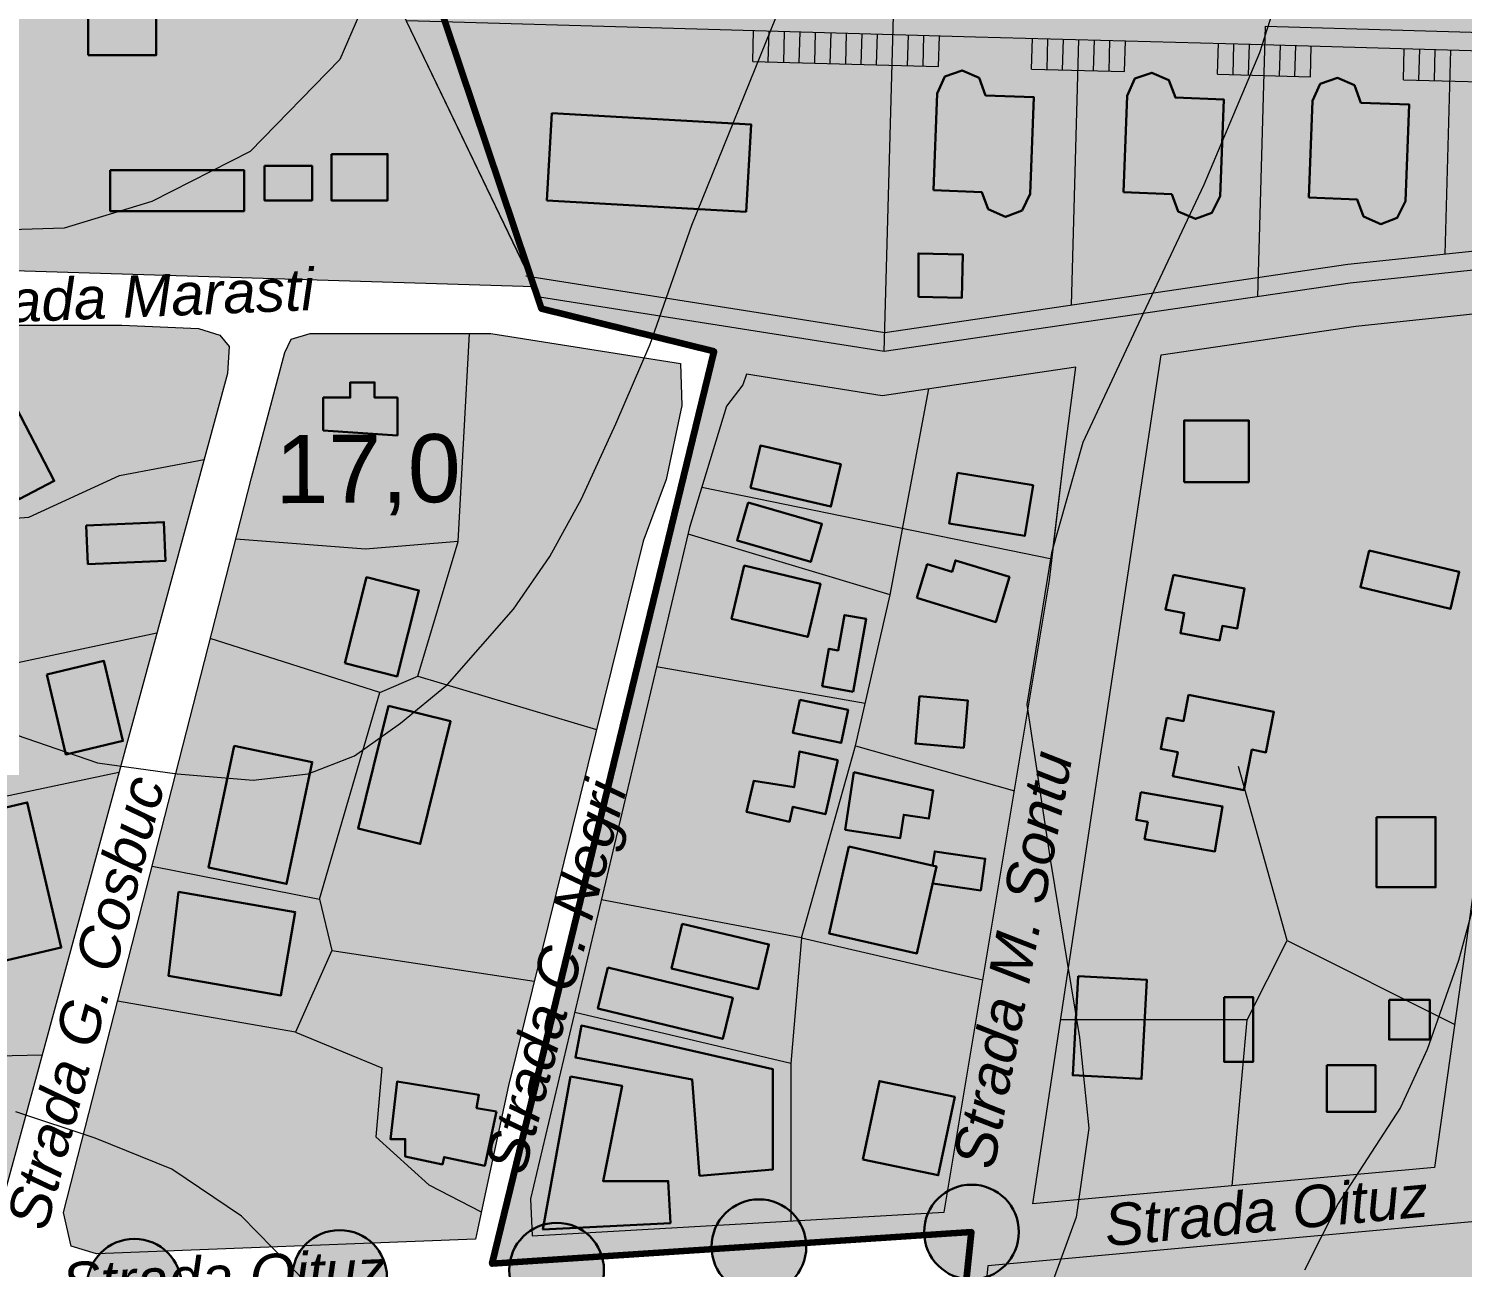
# Model space of a CAD drawing. Header units: metres. Extents: x 783184 to 1587399, y 282652 to 580595.
# Drawn here: x 788822.1 to 789053.3, y 290497.3 to 290697.1 of the extents above; entities that cross this region are included whole.
import ezdxf

# ---------------------------------------------------------------- set-up
doc = ezdxf.new("R2010")
doc.units = ezdxf.units.M
doc.header["$LTSCALE"] = 0.5
doc.layers.get('0').update_dxf_attribs({"linetype": 'CONTINUOUS'})
for name, color, linetype in [('cladiri', 18, 'CONTINUOUS'), ('curbe  de nivelI', 7, 'CONTINUOUS'), ('denumire strazi', 3, 'CONTINUOUS'), ('institutii publice servicii', 20, 'CONTINUOUS'), ('locuinte si functiuni complementare', 51, 'CONTINUOUS'), ('neproductiv - plaja', 7, 'CONTINUOUS'), ('strazi', 7, 'CONTINUOUS'), ('zona activitati de turism si ageremnt', 7, 'CONTINUOUS'), ('zone verzi', 70, 'CONTINUOUS')]:
    doc.layers.add(name, color=color, linetype=linetype)
doc.layers.add('cote de nivel', color=1, linetype='CONTINUOUS', lineweight=211)
doc.layers.add('Limite proprietati', color=7, linetype='CONTINUOUS', lineweight=5)
doc.styles.add('arial', font='arial.ttf')
doc.styles.add('ARIAL_ITALIC', font='ariali.ttf')
doc.linetypes.add('FENCELINE1', pattern='A,0.25,-0.1,[133,ltypeshp.shx,S=0.1,R=0,X=-0.1,Y=0],-0.1,1', length=1.45)

msp = doc.modelspace()

# ---------------------------------------------------------------- hatches: boundary and pattern name
at = {"lineweight": 80}
for points in [[(788981.78087, 290502.97163, 1), (788966.50141, 290502.97163, 1)], [(788947.48674, 290500.60816, 1), (788932.20728, 290500.60816, 1)], [(788879.84613, 290495.64537, 1), (788864.56667, 290495.64537, 1)], [(788914.85003, 290496.8271, 1), (788899.57057, 290496.8271, 1)], [(788846.7356, 290494.22778, 1), (788831.45614, 290494.22778, 1)]]:
    msp.add_hatch(color=1, dxfattribs=at).paths.add_polyline_path(points)
at = {"layer": 'cladiri', "linetype": 'ByBlock', "lineweight": 30}
for points in [[(788853.28079, 290708.81362), (788831.67081, 290708.81362), (788831.67081, 290692.8647), (788842.64546, 290692.8647), (788842.64546, 290702.94181), (788853.28079, 290702.94181)], [(788984.07784, 290623.47102), (788971.89806, 290625.48142), (788970.54678, 290617.29484), (788982.72656, 290615.28445)], [(789052.81154, 290609.47524), (789038.28929, 290612.93623), (789036.87698, 290607.01019), (789051.39922, 290603.5492)], [(789018.1903, 290606.81046), (789006.69305, 290608.9889), (789005.42561, 290603.42785), (789008.44638, 290602.85549), (789007.83496, 290599.62857), (789014.16003, 290598.43013), (789014.6047, 290600.77698), (789016.96246, 290600.33024)], [(788973.53061, 290588.75378), (788965.72718, 290589.41853), (788965.07678, 290581.7837), (788972.88022, 290581.11894)], [(789022.92015, 290586.92693), (789009.13732, 290589.6317), (789008.30802, 290585.40579), (789005.64512, 290585.92836), (789004.66357, 290580.9266), (789007.39589, 290580.39041), (789006.63587, 290576.51754), (789018.07446, 290574.27281), (789019.35886, 290580.8178), (789021.63368, 290580.37138)], [(789014.6476, 290571.64149), (789001.47554, 290573.92537), (789000.70499, 290569.48132), (789002.5515, 290569.16116), (789002.06614, 290566.36193), (789013.39169, 290564.3982)], [(789048.99226, 290569.93243), (789039.48165, 290569.93243), (789039.48165, 290558.61143), (789048.99226, 290558.61143)], [(789002.42814, 290543.64546), (788991.33302, 290544.23845), (788990.47895, 290528.25859), (789001.57407, 290527.66559)], [(789019.58365, 290540.84633), (789014.86506, 290540.84633), (789014.86506, 290530.45608), (789019.58365, 290530.45608)]]:
    msp.add_hatch(color=0, dxfattribs=at).paths.add_polyline_path(points)
at = {"layer": 'cladiri', "lineweight": 30}
for points in [[(788984.19427, 290686.07198), (788976.40007, 290686.37263), (788975.35616, 290689.18872), (788972.60699, 290690.39068), (788969.85777, 290689.42482), (788968.60587, 290686.67327), (788968.00458, 290671.08486), (788975.79878, 290670.78422), (788976.82935, 290668.01053), (788979.64298, 290666.79931), (788982.28342, 290667.79424), (788983.59299, 290670.48358)], [(789014.82757, 290685.72011), (789007.03337, 290686.02076), (789005.98946, 290688.83685), (789003.24029, 290690.03881), (789000.49107, 290689.07295), (788999.23916, 290686.3214), (788998.63788, 290670.73299), (789006.43208, 290670.43235), (789007.46265, 290667.65866), (789010.27627, 290666.44744), (789012.91671, 290667.44237), (789014.22629, 290670.13171)], [(789044.7331, 290684.88555), (789036.93889, 290685.1862), (789035.89498, 290688.00229), (789033.14581, 290689.20425), (789030.39659, 290688.23839), (789029.14469, 290685.48684), (789028.5434, 290669.89843), (789036.33761, 290669.59779), (789037.36817, 290666.8241), (789040.1818, 290665.61288), (789042.82224, 290666.60781), (789044.13181, 290669.29715)], [(788906.42514, 290683.52425), (788905.61317, 290669.41383), (788937.78758, 290667.56237), (788938.59956, 290681.67279)], [(788972.75146, 290660.68956), (788965.56091, 290660.88827), (788965.56091, 290653.89094), (788972.55824, 290653.69757)], [(789018.85736, 290633.92541), (789008.45889, 290633.92541), (789008.45889, 290623.9789), (789018.85736, 290623.9789)]]:
    msp.add_hatch(color=0, dxfattribs=at).paths.add_polyline_path(points)
at = {"layer": 'cladiri', "linetype": 'ByBlock', "lineweight": 30}
h = msp.add_hatch(color=0, dxfattribs=at)
h.paths.add_polyline_path([(788879.94148, 290676.90554), (788870.8942, 290676.90554), (788870.8942, 290669.43126), (788879.94148, 290669.43126)])
h.paths.add_polyline_path([(788867.76244, 290674.99352), (788860.10705, 290674.99352), (788860.10705, 290669.43126), (788867.76244, 290669.43126)])
h.paths.add_polyline_path([(788856.80131, 290674.29823), (788835.22701, 290674.29823), (788835.22701, 290667.69305), (788856.80131, 290667.69305)])
at = {"layer": 'cladiri', "lineweight": 30}
h = msp.add_hatch(color=0, dxfattribs=at)
h.paths.add_polyline_path([(788798.10926, 290645.59507), (788794.37162, 290644.65975), (788796.85896, 290634.72011), (788800.5966, 290635.65543)])
h.paths.add_polyline_path([(788790.81341, 290632.18821), (788784.93768, 290630.81173), (788785.94105, 290626.52869), (788783.49441, 290625.95552), (788785.49341, 290617.42249), (788793.81578, 290619.37214)])
h.paths.add_polyline_path([(788818.40391, 290639.12178), (788812.75432, 290636.1855), (788820.52498, 290621.23427), (788826.17456, 290624.17055)])
h.paths.add_polyline_path([(788843.86564, 290617.51233), (788831.33446, 290616.96801), (788831.60451, 290610.75092), (788844.13569, 290611.29523)])
h.paths.add_polyline_path([(788834.19682, 290595.11803), (788824.97663, 290592.93217), (788828.03497, 290580.03173), (788837.25516, 290582.21758)])
h.paths.add_polyline_path([(788809.23204, 290589.5944), (788795.48895, 290586.3576), (788799.11364, 290570.96758), (788812.85673, 290574.20439)])
h.paths.add_polyline_path([(788821.82677, 290572.28765), (788797.93786, 290566.70204), (788800.55878, 290555.49271), (788803.31639, 290556.13749), (788805.17325, 290548.19595), (788806.17204, 290543.92427), (788827.30333, 290548.86511)])
h.paths.add_polyline_path([(788815.22307, 290526.6668), (788807.34311, 290524.88093), (788811.12226, 290508.20587), (788817.21766, 290509.5873), (788816.66921, 290512.0073), (788818.45377, 290512.41174)])
h = msp.add_hatch(color=0, dxfattribs=at)
h.paths.add_polyline_path([(788869.56949, 290632.32558), (788881.53396, 290631.51061), (788881.53396, 290637.62289), (788877.86303, 290637.62289), (788877.86303, 290640.06779), (788873.92022, 290640.06779), (788873.92022, 290637.62289), (788869.56949, 290637.62289)])
h.paths.add_polyline_path([(788881.48911, 290592.63423), (788884.9971, 290606.50015), (788876.56966, 290608.63223), (788873.06168, 290594.76632)])
h.paths.add_polyline_path([(788875.20194, 290568.05892), (788885.22304, 290565.5898), (788890.10369, 290585.39826), (788880.08259, 290587.86739)])
h.paths.add_polyline_path([(788880.39373, 290517.96846), (788882.79799, 290517.96846), (788882.79799, 290515.18484), (788888.80126, 290513.89058), (788889.05687, 290515.07623), (788895.61252, 290513.66287), (788897.49804, 290522.40859), (788894.31726, 290522.93837), (788894.66976, 290525.09956), (788881.47116, 290527.25236)])
h.paths.add_polyline_path([(788851.08129, 290561.79042), (788863.66691, 290559.15367), (788867.78496, 290578.80975), (788855.19934, 290581.4465)])
h.paths.add_polyline_path([(788844.63609, 290544.2858), (788862.74672, 290541.16062), (788865.065, 290554.59524), (788846.24421, 290557.84296)])
at = {"layer": 'cladiri', "linetype": 'FENCELINE1', "lineweight": 25}
msp.add_hatch(color=0, dxfattribs=at).paths.add_polyline_path([(788951.45584, 290620.02465), (788953.04545, 290626.84377), (788940.10034, 290629.86142), (788938.51072, 290623.0423)])
at = {"layer": 'cladiri', "lineweight": 30}
h = msp.add_hatch(color=0, dxfattribs=at)
h.paths.add_polyline_path([(788949.99514, 290617.24104), (788938.12849, 290620.70318), (788936.33593, 290614.55908), (788948.20258, 290611.09695)])
h.paths.add_polyline_path([(788980.25631, 290608.67376), (788971.55377, 290611.33228), (788970.99705, 290609.50988), (788966.99281, 290610.73313), (788965.32724, 290605.28097), (788978.03401, 290601.3992)])
h.paths.add_polyline_path([(788949.77316, 290607.56258), (788937.48647, 290610.50013), (788935.43969, 290601.93918), (788947.72638, 290599.00163)])
h.paths.add_polyline_path([(788957.12422, 290601.89727), (788953.65699, 290602.51702), (788952.63651, 290596.80786), (788951.13912, 290597.07552), (788950.05931, 290591.03444), (788955.02393, 290590.14704)])
h.paths.add_polyline_path([(788954.22569, 290587.21767), (788946.45052, 290588.86536), (788945.32218, 290583.54088), (788953.09735, 290581.89319)])
h.paths.add_polyline_path([(788952.57643, 290579.09695), (788946.40536, 290580.51601), (788945.5081, 290574.74236), (788939.00334, 290575.75324), (788937.85381, 290570.75426), (788944.77431, 290569.16287), (788945.33309, 290571.59286), (788950.57372, 290570.38776)])
h.paths.add_polyline_path([(788967.97044, 290574.24139), (788955.17334, 290577.17703), (788953.75965, 290567.87939), (788962.64032, 290566.5291), (788963.21525, 290570.31035), (788967.27879, 290569.6925)])
h.paths.add_polyline_path([(788976.36363, 290563.21387), (788968.19667, 290564.38196), (788967.86801, 290562.08402), (788968.51391, 290561.93733), (788967.89151, 290559.19679), (788975.63077, 290558.08988)])
h.paths.add_polyline_path([(788968.51391, 290561.93733), (788954.34857, 290565.15441), (788951.16783, 290551.14911), (788965.33317, 290547.93202)])
h.paths.add_polyline_path([(788971.42961, 290524.76407), (788959.26882, 290527.32672), (788956.60786, 290514.69942), (788968.76865, 290512.13677)])
h.paths.add_polyline_path([(788941.46676, 290549.37625), (788927.46443, 290552.71134), (788925.74613, 290545.49706), (788939.74846, 290542.16197)])
h.paths.add_polyline_path([(788935.61829, 290540.74007), (788915.49575, 290545.65003), (788913.882, 290539.03638), (788934.00454, 290534.12643)])
h.paths.add_polyline_path([(788942.06329, 290529.27779), (788911.21945, 290536.27332), (788910.25203, 290531.10876), (788929.10316, 290527.57759), (788930.28133, 290512.01431), (788942.06329, 290513.06059)])
h.paths.add_polyline_path([(788917.77237, 290526.57996), (788909.46467, 290528.07591), (788905.01373, 290503.35777), (788925.56665, 290504.40403), (788925.22067, 290511.2005), (788914.70109, 290511.2005)])
at = {"layer": 'cladiri', "linetype": 'ByBlock', "lineweight": 30}
h = msp.add_hatch(color=0, dxfattribs=at)
h.paths.add_polyline_path([(789039.31975, 290529.89078), (789031.42987, 290529.89078), (789031.42987, 290522.37221), (789039.31975, 290522.37221)])
h.paths.add_polyline_path([(789048.05931, 290540.44102), (789041.50464, 290540.44102), (789041.50464, 290534.01386), (789048.05931, 290534.01386)])
at = {"layer": 'institutii publice servicii', "linetype": 'ByBlock', "lineweight": 5}
h = msp.add_hatch(color=256, dxfattribs=at)
h.dxf.hatch_style = 1
h.paths.add_polyline_path([(788787.97617, 290669.79656), (788792.60562, 290668.11836), (788808.757, 290664.37089), (788820.04863, 290664.7129), (788814.90087, 290690.48131), (788765.91657, 290689.4131), (788768.943, 290676.22303), (788770.31843, 290676.19758), (788776.68709, 290673.8889), (788776.68709, 290675.69878), (788779.86214, 290675.69878), (788779.86214, 290685.74354), (788787.97617, 290685.74354)])
h.paths.add_polyline_path([(788798.75629, 290686.34255), (788807.3383, 290686.34255), (788807.3383, 290669.97433), (788798.75629, 290669.97433)], flags=16)
h.paths.add_polyline_path([(788821.37753, 290658.06075), (788820.04863, 290664.7129), (788808.757, 290664.37089), (788792.60562, 290668.11836), (788787.97617, 290669.79656), (788787.97617, 290669.70717), (788783.0372, 290669.70717), (788783.0372, 290667.94493), (788776.68709, 290667.94493), (788776.68709, 290673.8889), (788770.31843, 290676.19758), (788768.943, 290676.22303), (788772.5061, 290660.69403), (788775.57874, 290659.461)])
h.paths.add_polyline_path([(788805.28376, 290647.32436), (788870.46397, 290649.98887), (788870.03631, 290660.45046), (788804.8561, 290657.78595)], flags=9)
h = msp.add_hatch(color=256, dxfattribs=at)
h.dxf.hatch_style = 1
h.paths.add_polyline_path([(788821.37753, 290658.06075), (788820.04863, 290664.7129), (788808.757, 290664.37089), (788792.60562, 290668.11836), (788787.97617, 290669.79656), (788787.97617, 290669.70717), (788783.0372, 290669.70717), (788783.0372, 290667.94493), (788776.68709, 290667.94493), (788776.68709, 290673.8889), (788770.31843, 290676.19758), (788768.943, 290676.22303), (788772.5061, 290660.69403), (788775.57874, 290659.461)])
h.paths.add_polyline_path([(788805.28376, 290647.32436), (788870.46397, 290649.98887), (788870.03631, 290660.45046), (788804.8561, 290657.78595)], flags=9)
at = {"layer": 'locuinte si functiuni complementare', "linetype": 'ByBlock', "lineweight": 5}
h = msp.add_hatch(color=256, dxfattribs=at)
h.paths.add_polyline_path([(788766.80359, 290939.88396), (788757.15651, 290944.94253), (788735.02787, 290960.57269), (788675.3798, 291010.87826), (788682.45714, 290978.60872), (788702.12475, 290911.45132), (788714.76234, 290917.00677), (788736.57307, 290926.5947)])
h.paths.add_polyline_path([(788822.04738, 290908.11693), (788799.02255, 290921.60381), (788752.53477, 290902.5908), (788709.84845, 290885.13256), (788719.22044, 290853.26127), (788779.36452, 290885.34667)])
h.paths.add_polyline_path([(788853.24026, 290888.33883), (788827.44401, 290894.68135), (788809.98791, 290901.6835), (788788.22474, 290890.07338), (788849.99606, 290743.31146), (788840.77918, 290739.43212), (788779.36452, 290885.34667), (788719.22044, 290853.26127), (788739.22222, 290785.24129), (788751.15453, 290748.41742), (788755.34633, 290735.48125), (788758.28399, 290722.67806), (788874.57646, 290733.85417), (788838.56439, 290842.02299), (788838.64098, 290850.63823), (788843.84817, 290857.41346), (788852.49202, 290859.2766), (788852.54298, 290861.25627), (788852.49202, 290861.26167)])
h.paths.add_polyline_path([(788788.22474, 290890.07338), (788779.36452, 290885.34667), (788840.77918, 290739.43212), (788849.99606, 290743.31146)], flags=17)
h.paths.add_polyline_path([(788882.16653, 290710.84627), (788878.85238, 290721.01068), (788874.57646, 290733.85417), (788758.28399, 290722.67806), (788772.5061, 290660.69403), (788775.57874, 290659.461), (788821.37753, 290658.06075), (788903.61954, 290655.5463), (788882.32715, 290699.77755), (788893.63382, 290702.10838), (788886.42138, 290704.81169)])
at = {"layer": 'locuinte si functiuni complementare', "lineweight": 25, "true_color": 0xffa3d1}
msp.add_hatch(color=221, dxfattribs=at).paths.add_polyline_path([(789141.40488, 290694.02251), (789021.53471, 290697.56689), (788961.55725, 290699.21156), (788893.63382, 290702.10838), (788882.32715, 290699.77755), (788904.45897, 290653.80254), (788960.06019, 290645.03695), (789035.24048, 290656.10141), (789140.77925, 290667.19106), (789140.70192, 290670.24884)])
at = {"layer": 'locuinte si functiuni complementare', "linetype": 'ByBlock', "lineweight": 30}
h = msp.add_hatch(color=51, dxfattribs=at)
h.paths.add_polyline_path([(789097.49953, 290644.48218, 0.611303783), (789090.68593, 290654.91444), (789036.11782, 290649.15513), (789004.706, 290644.53218), (788988.52433, 290537.2061), (789018.61904, 290537.2061), (789025.02746, 290550.01058), (789052.07459, 290536.47395), (789057.3585, 290574.18024)])
h.paths.add_polyline_path([(789025.02746, 290550.01058), (789018.61904, 290537.2061), (789016.16927, 290510.43277), (789048.84254, 290513.4099), (789052.07459, 290536.47395)])
h.paths.add_polyline_path([(789018.61904, 290537.2061), (788988.52433, 290537.2061), (788984.04638, 290507.50578), (789016.16927, 290510.43277)])
at = {"layer": 'locuinte si functiuni complementare', "linetype": 'ByBlock', "lineweight": 5}
for points in [[(788854.14514, 290641.49768), (788854.41782, 290645.85718), (788852.87234, 290647.67362), (788849.46862, 290648.77776), (788837.10081, 290649.30355), (788816.04915, 290649.30355), (788779.31521, 290646.25752), (788779.0712, 290645.7963), (788778.56983, 290643.91765), (788808.77671, 290499.54457), (788813.01589, 290498.40435), (788815.78767, 290500.68479)], [(788921.1767, 290614.46009), (788924.87176, 290624.3987), (788927.42989, 290636.32504), (788927.17881, 290643.0973), (788896.58852, 290647.96739), (788867.45626, 290647.96739), (788864.3846, 290647.02087), (788863.38925, 290644.87905), (788857.98441, 290624.67783), (788827.69412, 290506.121), (788828.92692, 290500.66679), (788832.97753, 290499.43518), (788894.1246, 290501.81598), (788894.44096, 290503.30594), (788895.67376, 290509.11205), (788899.46468, 290526.63157)]]:
    msp.add_hatch(color=256, dxfattribs=at).paths.add_polyline_path(points)
at = {"layer": 'locuinte si functiuni complementare', "linetype": 'ByBlock', "lineweight": 30}
h = msp.add_hatch(color=51, dxfattribs=at)
h.paths.add_polyline_path([(788944.99357, 290530.16577), (788910.13645, 290538.41918), (788903.00754, 290508.31125), (788903.27889, 290502.34699), (788944.99357, 290504.7667)])
h.paths.add_polyline_path([(788946.69082, 290550.46852), (788914.43254, 290556.5631), (788910.13645, 290538.41918), (788944.99357, 290530.16577)])
h.paths.add_polyline_path([(788955.44801, 290581.40907), (788957.00393, 290588.24793), (788923.33954, 290594.18051), (788914.43254, 290556.5631), (788946.69082, 290550.46852)])
h.paths.add_polyline_path([(788960.99641, 290605.79637), (788928.40643, 290615.57978), (788923.33954, 290594.18051), (788957.00393, 290588.24793)])
h.paths.add_polyline_path([(788963.01669, 290616.52982), (788930.63555, 290623.15356), (788928.66191, 290616.65876), (788928.40643, 290615.57978), (788960.99641, 290605.79637)])
h.paths.add_polyline_path([(788967.24979, 290639.01966), (788959.73676, 290637.91395), (788937.84385, 290641.39938), (788937.24953, 290639.66807), (788934.60354, 290636.21125), (788930.63555, 290623.15356), (788963.01669, 290616.52982)])
h.paths.add_polyline_path([(788988.9481, 290627.26426), (788990.95582, 290642.50853), (788967.24979, 290639.01966), (788963.01669, 290616.52982), (788987.11339, 290611.60071)])
h.paths.add_polyline_path([(788986.70922, 290608.15024), (788987.11339, 290611.60071), (788963.01669, 290616.52982), (788960.99641, 290605.79637), (788955.44801, 290581.40907), (788981.05139, 290574.16246)])
h.paths.add_polyline_path([(788981.05139, 290574.16246), (788955.44801, 290581.40907), (788946.69082, 290550.46852), (788975.97408, 290543.66199)])
h.paths.add_polyline_path([(788975.97408, 290543.66199), (788946.69082, 290550.46852), (788944.99357, 290530.16577), (788944.99357, 290504.7667), (788969.73825, 290506.20205)])
at = {"layer": 'neproductiv - plaja', "linetype": 'ByBlock', "lineweight": 30}
h = msp.add_hatch(dxfattribs=at)
h.set_pattern_fill('AR-SAND,_O', color=254, scale=0.1)
h.set_pattern_definition([(37.5, (0, 0), (-0.16000313, 4.894132373), [0, -3.8608, 0, -4.318, 0, -4.1275]), (7.5, (0, 0), (4.49523283, 7.168251006), [0, -2.0828, 0, -3.4798, 0, -1.3335]), (327.5, (-3.124, 0), (7.909923702, 0.014371847), [0, -1.27, 0, -4.572, 0, -5.969]), (317.5, (-3.124, 0), (7.635564525, 2.22929323), [0, -0.635, 0, -2.9972, 0, -3.429])])
h.paths.add_polyline_path([(789243.04169, 290523.61054), (789243.0437, 290523.60869), (789248.28567, 290529.3042), (789248.30027, 290529.29001), (789267.87255, 290549.43035), (789267.93609, 290549.34898), (789282.02337, 290560.34803), (789281.11309, 290561.62406), (789282.74126, 290562.78555), (789283.60126, 290561.58001), (789286.56567, 290563.87971), (789286.57312, 290563.87015), (789301.84557, 290575.77054), (789301.92861, 290575.54159), (789335.7729, 290587.81725), (789335.78635, 290587.77116), (789357.13466, 290594.00296), (789356.43991, 290595.79143), (789358.30419, 290596.51563), (789359.03449, 290594.63564), (789394.4556, 290604.95777), (789394.46748, 290604.90105), (789420.91, 290610.43889), (789420.91025, 290610.28308), (789438.66572, 290610.31173), (789438.48129, 290609.96117), (789536.71724, 290558.28079), (789589.51349, 290553.33611), (789646.29821, 290562.6512), (789709.91656, 290594.39786), (789761.78613, 290620.45094), (789761.79187, 290620.439), (789792.89039, 290635.37714), (789846.97477, 290661.35651), (789922.6929, 290697.72763), (789968.66462, 290719.8101), (789967.31996, 290722.60945, -0.23006201), (789964.70727, 290719.10655), (789950.49142, 290717.14385), (789651.59839, 290571.36034, -0.068550604), (789639.69517, 290567.45653), (789602.06563, 290560.60827, -0.148928192), (789575.49444, 290563.69532), (789540.14791, 290579.11458, -0.017232104), (789533.59511, 290582.03301), (789451.86528, 290621.86228, 0.113852916), (789440.51907, 290624.47981), (789418.66998, 290624.47981, 0.071211498), (789411.40376, 290623.43966), (789349.3558, 290605.30383, 0.015898003), (789346.5823, 290604.39653), (789323.18062, 290595.9085, 0.080190538), (789296.47566, 290581.0412), (789223.32614, 290523.32239, -0.013662283), (789218.9853, 290520.08568), (789185.65909, 290501.78314, 0.064294341), (789184.43865, 290500.89211), (789161.66611, 290479.28916, -0.105021629), (789156.67081, 290476.22808), (789145.63201, 290472.3171, 0.048848238), (789143.86683, 290471.49015), (789059.55222, 290421.43725, -0.039493657), (789057.55627, 290420.45633), (789031.24763, 290410.01414, 0.032241464), (789030.08329, 290409.46271), (788935.76641, 290357.10599, 0.051736956), (788932.38332, 290354.74076), (788916.70442, 290341.16789, -0.104048808), (788911.62689, 290338.35319), (788893.74935, 290332.84608, -0.049208453), (788891.03615, 290332.29471), (788878.0669, 290330.96531, 0.206277585), (788857.33367, 290319.39532), (788822.59052, 290274.15963, 0.05716679), (788811.33875, 290255.4204), (788800.55115, 290231.68173, 0.033722419), (788799.32472, 290228.41467), (788784.5785, 290179.30306, 0.09593265), (788782.82895, 290161.93836), (788784.71606, 290141.22728), (788787.68624, 290141.49792), (788785.02774, 290171.28821), (788785.29419, 290171.21631), (788792.32929, 290197.28519), (788792.37102, 290197.27126), (788803.92181, 290231.87569), (788803.98354, 290231.84873), (788818.62647, 290265.37987), (788818.80582, 290265.22271), (788834.54681, 290283.18541), (788834.61484, 290283.10682), (788844.27586, 290291.47006), (788844.36478, 290291.28335), (788859.49043, 290298.487), (788859.5189, 290298.40303), (788893.05299, 290309.76978), (788905.04164, 290314.56005), (788904.18003, 290316.77806), (788906.04431, 290317.50227), (788906.89896, 290315.30217), (788909.54422, 290316.33842), (788947.06934, 290331.29769), (788958.90423, 290337.4216), (788958.10393, 290339.27587), (788959.9402, 290340.0684), (788960.68489, 290338.34299), (788963.91166, 290339.92019), (788963.91905, 290339.90611), (788970.31423, 290343.26386), (788999.4152, 290372.82812), (788999.06751, 290373.52535), (789000.85731, 290374.41788), (789001.22999, 290373.67055), (789004.35705, 290375.43298), (789004.3593, 290375.42893), (789040.83478, 290395.69086), (789040.86294, 290395.62676), (789052.74656, 290400.84804), (789051.94388, 290402.91434), (789053.80816, 290403.63854), (789054.57935, 290401.6533), (789057.25022, 290402.80099), (789078.40477, 290412.48864), (789078.43954, 290412.33447), (789111.88076, 290419.8745), (789111.37513, 290422.20041), (789113.32948, 290422.62527), (789113.83184, 290420.31441), (789116.75931, 290420.97036), (789121.20436, 290421.97213), (789156.14824, 290441.41554), (789155.10727, 290443.50315), (789156.89709, 290444.39563), (789157.8977, 290442.38897), (789160.53233, 290443.82818), (789168.95567, 290448.50935), (789187.69494, 290461.69005), (789194.32291, 290470.80053), (789194.38719, 290470.74125), (789209.87916, 290487.53773), (789208.33044, 290488.80914), (789209.59947, 290490.35496), (789211.34692, 290488.92041), (789213.42958, 290491.1999)])
at = {"layer": 'zona activitati de turism si ageremnt', "lineweight": 20}
h = msp.add_hatch(dxfattribs=at)
h.set_pattern_fill('GOST_GROUND', color=132)
h.set_pattern_definition([(45, (-10956.988, 0), (14.14213562, -9e-16), [20]), (45, (-10953.988, 0), (14.14213562, -9e-16), [20]), (45, (-10950.988, 0), (14.14213562, -9e-16), [20])])
h.paths.add_polyline_path([(789960.43, 290754.62), (789948.886, 290767.954), (789929, 290934), (789920, 290984), (789906, 291017), (789865, 290965), (789828, 290929), (789790, 290903), (789741, 290884), (789728, 290912), (789689.713, 290903.052), (789608.354, 290898.422), (789530.632, 290899.745), (789444.036, 290903.815), (789403.963, 290905.698), (789272.001, 290911.982), (789060.83, 290919.837), (788908.033, 290918.514), (788838.64271, 290920.86547), (788853.24026, 290888.33883), (788852.49202, 290859.2766), (788841.24457, 290854.02585), (788862.96603, 290776.50677), (788904.79969, 290651.91197), (788932.62273, 290645.05987), (788896.80522, 290497.8213), (788974.14114, 290502.97163), (788963.43024, 290400.47191), (788854.26744, 290346.81395), (788830.58416, 290332.50866), (788794.33625, 290294.11498), (788768.81812, 290250.59962), (788737.21176, 290183.81719), (788727.5772, 290126.96053), (788795.13287, 289921.67692), (788861.26897, 289858.79684), (788986.25649, 289826.14723), (789153.29098, 289786.24259), (789274.77868, 289755.72632), (789399.92099, 289732.90238), (789440.63321, 289644.88971), (789178.96658, 289523.76039), (788683.36221, 289327.11058), (788785.57698, 289090.3679), (789027.44979, 289162.53767), (789055.24387, 289159.22426), (789050.76018, 288967.36668), (788870.87, 288892.8182), (789031.49748, 288520.78411), (789346.88236, 288526.13147), (789348.13, 288529.74), (789351.75, 288573.1), (789347.35, 288613.62), (789334.4, 288642.48), (789307.64, 288691.62), (789283.78, 288742.93), (789269.32, 288779.78), (789266.43, 288818.81), (789264.98, 288870.84), (789259.96, 288903.19), (789248.39, 288942.94), (789248.39, 288981.24), (789249.84, 289022.44), (789258.51, 289043.39), (789288.16, 289086.03), (789324.63, 289131.46), (789338.05, 289159.74), (789338.78, 289187.2), (789338.78, 289215.8), (789346.01, 289235.31), (789348.9, 289272.17), (789349.62, 289325.64), (789353.96, 289379.12), (789365.53, 289410.2), (789384.33, 289451.39), (789411.26, 289495.94), (789426.56, 289530.45), (789438.93, 289570.99), (789447.67, 289608.22), (789451.12, 289633.35), (789453.96, 289652), (789458.41, 289674.33), (789467.61, 289673.16), (789468.38, 289676.19), (789472.25, 289681.02), (789483.63, 289690.82), (789487.89, 289696.87), (789488.25, 289702.94), (789482.17, 289706.6), (789473.31, 289707.12), (789463.92, 289707.15), (789460.79, 289710.88), (789460.03427, 289720.33374), (789470.72, 289723.65), (789471.47023, 289725.54763), (789487.66516, 289727.19831), (789502.67076, 289718.92599), (789505.65, 289718.41), (789517.25133, 289721.22033), (789534.84, 289735.95), (789543.72, 289750.86), (789540.73, 289755.73), (789537.31187, 289755.68642), (789522.63, 289747.46), (789492.61, 289742.46), (789463.27875, 289741.27719), (789460.6, 289755.95), (789450.84, 289764.24), (789448.8, 289774.39), (789439.25, 289779.43), (789430.34, 289795), (789396.71, 289809.2), (789376.52, 289825.47), (789372.34, 289833.53), (789355.21, 289822.2), (789320.69, 289828.18), (789296.6, 289846.08), (789293.93, 289856.98), (789292.43, 289869.42), (789276.19, 289876.29), (789263.78, 289895.05), (789235.96, 289913.44), (789219.8, 289924.31), (789203.69, 289932.82), (789186.46, 289936.91), (789172.21186, 289942.21862), (789160.91, 289937.4), (789141.66, 289936.99), (789126.26, 289936.57), (789109.68, 289939.8), (789094.84, 289943.2), (789084.64, 289945.82), (789066.27, 289954.56), (789050.77, 289965.72), (789041.68, 289975.98), (789036.07, 289979.91), (789029.88, 289976.69), (789020.18, 289957.13), (789007.67, 289953.41), (788900.7, 289945.68), (788859.56, 289956.44), (788830.83, 289994.37), (788793.71, 290126.62), (788790.4, 290164.02), (788800.11, 290196.77), (788805.04, 290221.59), (788839, 290276.8), (788859.23, 290289.33), (788914.71, 290308.84), (788973.8, 290331.43), (789000.75, 290362.64), (789064.26, 290397.54), (789095.38, 290406.98), (789139.69943, 290419.7474), (789183.55, 290449.82), (789232.56, 290499.74), (789268.53, 290536.85), (789306.84, 290565.04), (789369.51, 290588.01), (789431.29, 290603.77), (789530.64, 290550.26), (789597.65, 290543.65), (789650.72, 290553.8), (789700.08, 290579.99), (789754.65, 290609.82), (789831.65, 290647.92), (789854.07, 290659.01), (789966.07, 290708.13)])
at = {"layer": 'zone verzi', "lineweight": 70}
msp.add_hatch(color=256, dxfattribs=at).paths.add_polyline_path([(789115.40785, 290500.70113), (789116.4262, 290502.40287), (789116.6741, 290503.94424), (789116.26095, 290505.10028), (789115.76521, 290505.926), (789114.93185, 290506.80954), (789071.98338, 290506.16778), (788976.78542, 290497.4935), (788967.90631, 290406.98817), (789028.56789, 290441.19516), (789033.6206, 290444.35737), (789038.32594, 290445.93312), (789042.75737, 290445.93312), (789046.67752, 290445.34143), (789079.49282, 290469.91542)])

# ---------------------------------------------------------------- linework, layer by layer
at = {"color": 1, "linetype": 'ByBlock', "lineweight": 30}
for centre in [(788974.14114, 290502.97163), (788939.84701, 290500.60816), (788872.2064, 290495.64537), (788907.2103, 290496.8271), (788839.09587, 290494.22778)]:
    msp.add_circle(centre, 7.63973, dxfattribs=at)
at = {"layer": 'cladiri', "color": 0, "linetype": 'ByBlock', "lineweight": 30}
for p, q in [((788905.61317, 290669.41383), (788906.42514, 290683.52425)), ((788938.59956, 290681.67279), (788937.78758, 290667.56237)), ((788905.61317, 290669.41383), (788937.78758, 290667.56237))]:
    msp.add_line(p, q, dxfattribs=at)
for points in [[(788831.67081, 290692.8647), (788831.67081, 290708.81362), (788853.28079, 290708.81362), (788853.28079, 290702.94181), (788842.64546, 290702.94181), (788842.64546, 290692.8647), (788831.67081, 290692.8647)], [(788870.8942, 290676.90554), (788870.8942, 290669.43126), (788879.94148, 290669.43126), (788879.94148, 290676.90554), (788870.8942, 290676.90554)], [(788835.22701, 290674.29823), (788856.80131, 290674.29823), (788856.80131, 290667.69305), (788835.22701, 290667.69305), (788835.22701, 290674.29823)], [(788860.10705, 290674.99352), (788860.10705, 290669.43126), (788867.76244, 290669.43126), (788867.76244, 290674.99352), (788860.10705, 290674.99352)], [(789008.45889, 290623.9789), (789008.45889, 290633.92541), (789018.85736, 290633.92541), (789018.85736, 290623.9789), (789008.45889, 290623.9789)], [(788938.51072, 290623.0423), (788951.45584, 290620.02465), (788953.04545, 290626.84377), (788940.10034, 290629.86142), (788938.51072, 290623.0423)], [(788971.89806, 290625.48142), (788984.07784, 290623.47102), (788982.72656, 290615.28445), (788970.54678, 290617.29484), (788971.89806, 290625.48142)], [(789038.28929, 290612.93623), (789036.87698, 290607.01019), (789051.39922, 290603.5492), (789052.81154, 290609.47524), (789038.28929, 290612.93623)], [(789006.69305, 290608.9889), (789018.1903, 290606.81046), (789016.96246, 290600.33024), (789014.6047, 290600.77698), (789014.16003, 290598.43013), (789007.83496, 290599.62857), (789008.44638, 290602.85549), (789005.42561, 290603.42785), (789006.69305, 290608.9889)], [(788965.72718, 290589.41853), (788965.07678, 290581.7837), (788972.88022, 290581.11894), (788973.53061, 290588.75378), (788965.72718, 290589.41853)], [(789009.13732, 290589.6317), (789022.92015, 290586.92693), (789021.63368, 290580.37138), (789019.35886, 290580.8178), (789018.07446, 290574.27281), (789006.63587, 290576.51754), (789007.39589, 290580.39041), (789004.66357, 290580.9266), (789005.64512, 290585.92836), (789008.30802, 290585.40579), (789009.13732, 290589.6317)], [(789001.47554, 290573.92537), (789014.6476, 290571.64149), (789013.39169, 290564.3982), (789002.06614, 290566.36193), (789002.5515, 290569.16116), (789000.70499, 290569.48132), (789001.47554, 290573.92537)], [(789039.48165, 290569.93243), (789039.48165, 290558.61143), (789048.99226, 290558.61143), (789048.99226, 290569.93243), (789039.48165, 290569.93243)], [(788991.33302, 290544.23845), (788990.47895, 290528.25859), (789001.57407, 290527.66559), (789002.42814, 290543.64546), (788991.33302, 290544.23845)], [(789014.86506, 290540.84633), (789014.86506, 290530.45608), (789019.58365, 290530.45608), (789019.58365, 290540.84633), (789014.86506, 290540.84633)], [(789041.50464, 290540.44102), (789041.50464, 290534.01386), (789048.05931, 290534.01386), (789048.05931, 290540.44102), (789041.50464, 290540.44102)], [(789031.42987, 290529.89078), (789031.42987, 290522.37221), (789039.31975, 290522.37221), (789039.31975, 290529.89078), (789031.42987, 290529.89078)]]:
    msp.add_lwpolyline(points, dxfattribs=at)
at = {"layer": 'cladiri', "color": 0, "lineweight": 30}
for points in [[(788968.00458, 290671.08486), (788968.60587, 290686.67327), (788969.85777, 290689.42482), (788972.60699, 290690.39068), (788975.35616, 290689.18872), (788976.40007, 290686.37263), (788984.19427, 290686.07198), (788983.59299, 290670.48358), (788982.28342, 290667.79424), (788979.64298, 290666.79931), (788976.82935, 290668.01053), (788975.79878, 290670.78422), (788968.00458, 290671.08486)], [(788998.63788, 290670.73299), (788999.23916, 290686.3214), (789000.49107, 290689.07295), (789003.24029, 290690.03881), (789005.98946, 290688.83685), (789007.03337, 290686.02076), (789014.82757, 290685.72011), (789014.22629, 290670.13171), (789012.91671, 290667.44237), (789010.27627, 290666.44744), (789007.46265, 290667.65866), (789006.43208, 290670.43235), (788998.63788, 290670.73299)], [(789028.5434, 290669.89843), (789029.14469, 290685.48684), (789030.39659, 290688.23839), (789033.14581, 290689.20425), (789035.89498, 290688.00229), (789036.93889, 290685.1862), (789044.7331, 290684.88555), (789044.13181, 290669.29715), (789042.82224, 290666.60781), (789040.1818, 290665.61288), (789037.36817, 290666.8241), (789036.33761, 290669.59779), (789028.5434, 290669.89843)], [(788965.56091, 290653.89094), (788965.56091, 290660.88827), (788972.75146, 290660.68956), (788972.55824, 290653.69757), (788965.56091, 290653.89094)], [(788812.75432, 290636.1855), (788820.52498, 290621.23427), (788826.17456, 290624.17055), (788818.40391, 290639.12178), (788812.75432, 290636.1855)], [(788869.56949, 290632.32558), (788881.53396, 290631.51061), (788881.53396, 290637.62289), (788877.86303, 290637.62289), (788877.86303, 290640.06779), (788873.92022, 290640.06779), (788873.92022, 290637.62289), (788869.56949, 290637.62289), (788869.56949, 290632.32558)], [(788938.12849, 290620.70318), (788949.99514, 290617.24104), (788948.20258, 290611.09695), (788936.33593, 290614.55908), (788938.12849, 290620.70318)], [(788831.33446, 290616.96801), (788843.86564, 290617.51233), (788844.13569, 290611.29523), (788831.60451, 290610.75092), (788831.33446, 290616.96801)], [(788965.32724, 290605.28097), (788978.03401, 290601.3992), (788980.25631, 290608.67376), (788971.55377, 290611.33228), (788970.99705, 290609.50988), (788966.99281, 290610.73313), (788965.32724, 290605.28097)], [(788937.48647, 290610.50013), (788949.77316, 290607.56258), (788947.72638, 290599.00163), (788935.43969, 290601.93918), (788937.48647, 290610.50013)], [(788873.06168, 290594.76632), (788876.56966, 290608.63223), (788884.9971, 290606.50015), (788881.48911, 290592.63423), (788873.06168, 290594.76632)], [(788955.02393, 290590.14704), (788957.12422, 290601.89727), (788953.65699, 290602.51702), (788952.63651, 290596.80786), (788951.13912, 290597.07552), (788950.05931, 290591.03444), (788955.02393, 290590.14704)], [(788824.97663, 290592.93217), (788828.03497, 290580.03173), (788837.25516, 290582.21758), (788834.19682, 290595.11803), (788824.97663, 290592.93217)], [(788946.45052, 290588.86536), (788954.22569, 290587.21767), (788953.09735, 290581.89319), (788945.32218, 290583.54088), (788946.45052, 290588.86536)], [(788880.08259, 290587.86739), (788875.20194, 290568.05892), (788885.22304, 290565.5898), (788890.10369, 290585.39826), (788880.08259, 290587.86739)], [(788855.19934, 290581.4465), (788851.08129, 290561.79042), (788863.66691, 290559.15367), (788867.78496, 290578.80975), (788855.19934, 290581.4465)], [(788952.57643, 290579.09695), (788950.57372, 290570.38776), (788945.33309, 290571.59286), (788944.77431, 290569.16287), (788937.85381, 290570.75426), (788939.00334, 290575.75324), (788945.5081, 290574.74236), (788946.40536, 290580.51601), (788952.57643, 290579.09695)], [(788955.17334, 290577.17703), (788953.75965, 290567.87939), (788962.64032, 290566.5291), (788963.21525, 290570.31035), (788967.27879, 290569.6925), (788967.97044, 290574.24139), (788955.17334, 290577.17703)], [(788797.93786, 290566.70204), (788821.82677, 290572.28765), (788827.30333, 290548.86511), (788806.17204, 290543.92427), (788805.17325, 290548.19595), (788803.31639, 290556.13749), (788800.55878, 290555.49271), (788797.93786, 290566.70204)], [(788954.34857, 290565.15441), (788951.16783, 290551.14911), (788965.33317, 290547.93202), (788968.51391, 290561.93733), (788954.34857, 290565.15441)], [(788967.86801, 290562.08402), (788968.19667, 290564.38196), (788976.36363, 290563.21387), (788975.63077, 290558.08988), (788967.89151, 290559.19679)], [(788846.24421, 290557.84296), (788865.065, 290554.59524), (788862.74672, 290541.16062), (788844.63609, 290544.2858), (788846.24421, 290557.84296)], [(788927.46443, 290552.71134), (788941.46676, 290549.37625), (788939.74846, 290542.16197), (788925.74613, 290545.49706), (788927.46443, 290552.71134)], [(788915.49575, 290545.65003), (788935.61829, 290540.74007), (788934.00454, 290534.12643), (788913.882, 290539.03638), (788915.49575, 290545.65003)], [(788930.28133, 290512.01431), (788929.10316, 290527.57759), (788910.25203, 290531.10876), (788911.21945, 290536.27332), (788942.06329, 290529.27779), (788942.06329, 290513.06059), (788930.28133, 290512.01431)], [(788909.46467, 290528.07591), (788905.01373, 290503.35777), (788925.56665, 290504.40403), (788925.22067, 290511.2005), (788914.70109, 290511.2005), (788917.77237, 290526.57996), (788909.46467, 290528.07591)], [(788897.49804, 290522.40859), (788895.61252, 290513.66287), (788889.05687, 290515.07623), (788888.80126, 290513.89058), (788882.79799, 290515.18484), (788882.79799, 290517.96846), (788880.39373, 290517.96846), (788881.47116, 290527.25236), (788894.66976, 290525.09956), (788894.31726, 290522.93837), (788897.49804, 290522.40859)], [(788956.60786, 290514.69942), (788959.26882, 290527.32672), (788971.42961, 290524.76407), (788968.76865, 290512.13677), (788956.60786, 290514.69942)]]:
    msp.add_lwpolyline(points, dxfattribs=at)
at = {"layer": 'cladiri', "color": 0, "linetype": 'ByBlock', "lineweight": 30}
msp.add_lwpolyline([(788906.42514, 290683.52425), (788938.59956, 290681.67279)], close=True, dxfattribs=at)
at = {"layer": 'curbe  de nivelI', "color": 21, "lineweight": 5}
for points in [[(788970.40292, 290977.03958), (788962.03878, 290960.89677), (788956.51906, 290943.99347), (788952.76967, 290928.13892), (788952.76967, 290916.32009), (788954.21171, 290905.07775), (788955.07696, 290898.73593), (788955.36541, 290890.08798), (788954.50016, 290883.4579), (788952.19282, 290877.11607), (788942.38663, 290862.99112), (788897.92461, 290788.44512), (788890.71417, 290770.5727), (788886.09953, 290756.15945), (788882.35008, 290742.32276), (788881.77323, 290732.81003), (788880.61958, 290719.2616), (788878.60063, 290706.86621), (788872.2555, 290692.1647), (788857.78793, 290677.3428), (788841.92495, 290669.27141), (788827.79252, 290664.94745), (788808.757, 290664.37089)], [(789030.36415, 290723.96259), (789020.61239, 290693.2233), (789011.58647, 290671.96083), (789001.83472, 290651.15558), (788992.08296, 290630.3503), (788987.01956, 290612.54402), (788983.05812, 290588.06531), (788986.80882, 290563.13647), (788991.56655, 290534.34431), (788993.04456, 290519.75697), (788991.01233, 290505.35427), (788987.31737, 290495.19851)], [(789103.78501, 290723.15667), (789081.84266, 290685.76652), (789071.77077, 290655.20729), (789061.30984, 290626.2378), (789059.87101, 290605.38562), (789058.43219, 290583.81441), (789056.9933, 290562.6027), (789052.67677, 290546.7838), (789047.64082, 290532.403), (789043.32435, 290523.05544), (789033.2524, 290507.59608), (789027.85677, 290496.81049)], [(788820.03566, 290583.21249), (788833.16945, 290578.69101), (788845.98387, 290576.89039), (788858.24205, 290575.86941), (788867.14381, 290576.89039), (788874.58631, 290579.80746), (788882.02875, 290585.05819), (788889.61715, 290591.32991), (788900.28221, 290603.49724), (788906.11945, 290611.95673), (788911.22698, 290621.29137), (788916.77237, 290633.39722), (788922.31776, 290646.23233), (788929.05002, 290665.43735), (788943.49716, 290701.17146)], [(788874.38861, 290486.83951), (788863.97931, 290497.78358), (788856.40466, 290505.53888), (788845.135, 290513.10953), (788832.75695, 290518.09508), (788820.00934, 290522.34205)]]:
    msp.add_lwpolyline(points, dxfattribs=at)
at = {"layer": 'Limite proprietati', "color": 0, "linetype": 'ByBlock', "lineweight": 5}
for p, q in [((788960.06019, 290645.03695), (788961.55725, 290699.21156)), ((788938.8447, 290691.83076), (788938.98297, 290696.83423)), ((788941.34385, 290691.76528), (788941.48201, 290696.76517)), ((788943.84289, 290691.69622), (788943.98106, 290696.69611)), ((789020.3282, 290653.90674), (789021.53471, 290697.56689)), ((788946.34194, 290691.62717), (788946.4801, 290696.62705)), ((788948.84098, 290691.55811), (788948.97915, 290696.55799)), ((788951.34003, 290691.48905), (788951.4782, 290696.48893)), ((788953.83908, 290691.41999), (788953.97724, 290696.41988)), ((788956.33812, 290691.35093), (788956.47629, 290696.35082)), ((788958.83717, 290691.28187), (788958.97533, 290696.28176)), ((788963.83536, 290691.14734), (788963.97343, 290696.14364)), ((788966.3344, 290691.07828), (788966.47247, 290696.07458)), ((788968.83345, 290691.00922), (788968.97152, 290696.00552)), ((788983.82752, 290690.58747), (788983.96569, 290695.58735)), ((788986.32675, 290690.52494), (788986.46473, 290695.51829)), ((788988.82598, 290690.4624), (788988.96378, 290695.44924)), ((788990.27833, 290652.51654), (788991.46283, 290695.38018)), ((788993.82443, 290690.33734), (788993.96187, 290695.31112)), ((788996.32365, 290690.27481), (788996.46092, 290695.24206)), ((788998.82288, 290690.21228), (788998.96011, 290695.17838)), ((789013.81653, 290689.77532), (789013.9547, 290694.7752)), ((789016.31559, 290689.70686), (789016.45374, 290694.70614)), ((789018.81466, 290689.6384), (789018.95279, 290694.63709)), ((789023.81281, 290689.50267), (789023.95088, 290694.49897)), ((789026.31186, 290689.43361), (789026.44993, 290694.42991)), ((789028.81091, 290689.36455), (789028.94897, 290694.36085)), ((789043.80391, 290688.90432), (789043.94237, 290693.91478)), ((789046.30298, 290688.83586), (789046.44113, 290693.83515)), ((789048.80204, 290688.7674), (789048.94017, 290693.76609)), ((789050.52825, 290660.7316), (789051.43922, 290693.69703)), ((788938.8447, 290691.83076), (788968.83345, 290691.00922)), ((788983.82752, 290690.58747), (788998.82288, 290690.21228)), ((789013.81653, 290689.77532), (789028.81091, 290689.36455)), ((789043.80391, 290688.90432), (789058.79829, 290688.49355)), ((789140.82597, 290670.26193), (789034.86447, 290659.07839)), ((789034.86447, 290659.07839), (788960.14433, 290648.08165)), ((788960.14433, 290648.08165), (788902.23455, 290657.21382))]:
    msp.add_line(p, q, dxfattribs=at)
at = {"layer": 'Limite proprietati', "color": 0, "lineweight": 5}
for p, q in [((788891.33497, 290614.4187), (788893.1852, 290647.96739)), ((788960.99641, 290605.79637), (788967.24979, 290639.01966)), ((788836.7198, 290625.06457), (788850.36422, 290627.61766)), ((788822.06558, 290618.30763), (788836.7198, 290625.06457)), ((788784.51946, 290615.48155), (788822.06558, 290618.30763)), ((788876.36866, 290613.14315), (788855.45735, 290614.78687)), ((788891.33497, 290614.4187), (788876.36866, 290613.14315)), ((788884.85394, 290592.63754), (788891.33497, 290614.4187)), ((788960.99641, 290605.79637), (788928.40643, 290615.57978)), ((788955.44801, 290581.40907), (788960.99641, 290605.79637)), ((788790.18225, 290588.41638), (788842.7539, 290599.67964)), ((788878.68648, 290590.01889), (788851.3573, 290598.73918)), ((788878.68648, 290590.01889), (788884.85394, 290592.63754)), ((788884.85394, 290592.63754), (788913.66285, 290584.06539)), ((788957.00393, 290588.24793), (788923.33954, 290594.18051)), ((788868.96935, 290556.68585), (788878.68648, 290590.01889)), ((788946.69082, 290550.46852), (788955.44801, 290581.40907)), ((788955.44801, 290581.40907), (788981.05139, 290574.16246)), ((788794.39443, 290568.28436), (788836.62061, 290577.16392)), ((789025.02746, 290550.01058), (789017.21508, 290578.08115)), ((788841.97586, 290562.02005), (788868.96935, 290556.68585)), ((788868.96935, 290556.68585), (788870.96499, 290548.42368)), ((788946.69082, 290550.46852), (788914.43254, 290556.5631)), ((788946.69082, 290550.46852), (788944.99357, 290530.16577)), ((788946.69082, 290550.46852), (788975.97408, 290543.66199)), ((789018.61904, 290537.2061), (789025.02746, 290550.01058)), ((789025.02746, 290550.01058), (789052.07459, 290536.47395)), ((788870.96499, 290548.42368), (788865.11053, 290535.22982)), ((788870.96499, 290548.42368), (788903.61785, 290543.43179)), ((788865.11053, 290535.22982), (788836.4073, 290540.22457)), ((788944.99357, 290530.16577), (788910.13645, 290538.41918)), ((789018.61904, 290537.2061), (788988.52433, 290537.2061)), ((789016.16927, 290510.43277), (789018.61904, 290537.2061)), ((788865.11053, 290535.22982), (788878.99843, 290529.47031)), ((788802.19451, 290531.00407), (788824.19905, 290531.56353)), ((788878.99843, 290529.47031), (788878.0454, 290518.31675)), ((788944.99357, 290530.16577), (788944.99357, 290504.7667)), ((788878.0454, 290518.31675), (788886.62288, 290510.56367)), ((788886.62288, 290510.56367), (788895.05736, 290506.20899))]:
    msp.add_line(p, q, dxfattribs=at)
msp.add_lwpolyline([(788758.28399, 290722.67806), (788772.5061, 290660.69403), (788775.57874, 290659.461), (788821.37753, 290658.06075), (788903.61954, 290655.5463), (788882.32715, 290699.77755)], dxfattribs=at)
at = {"layer": 'Limite proprietati', "color": 0, "linetype": 'ByBlock', "lineweight": 5}
msp.add_lwpolyline([(788882.99072, 290698.47461), (788974.78896, 290695.82897), (789019.12099, 290694.63573), (789073.41172, 290693.05883), (789127.82675, 290691.44986), (789141.40111, 290691.07475)], dxfattribs=at)
at = {"layer": 'strazi', "color": 0, "lineweight": 20}
msp.add_lwpolyline([(789021.53471, 290697.56689), (789141.40488, 290694.02251), (789140.70192, 290670.24884), (789140.77925, 290667.19106), (789035.24048, 290656.10141), (788960.06019, 290645.03695), (788904.45897, 290653.80254), (788882.32715, 290699.77755)], dxfattribs=at)
at = {"layer": 'strazi', "color": 0, "linetype": 'ByBlock', "lineweight": 20}
msp.add_lwpolyline([(788984.04638, 290507.50578), (789004.706, 290644.53218), (789036.11782, 290649.15513), (789090.68593, 290654.91444, -0.611303783), (789097.49953, 290644.48218), (789057.3585, 290574.18024), (789048.84254, 290513.4099)], format="xyb", close=True, dxfattribs=at)
at = {"layer": 'strazi', "color": 0, "lineweight": 20}
for points in [[(788779.31521, 290646.25752), (788816.04915, 290649.30355), (788837.10081, 290649.30355), (788849.46862, 290648.77776), (788852.87234, 290647.67362), (788854.41782, 290645.85718), (788854.14514, 290641.49768), (788815.78767, 290500.68479), (788813.01589, 290498.40435), (788808.77671, 290499.54457), (788778.56983, 290643.91765), (788779.0712, 290645.7963)], [(788896.58852, 290647.96739), (788927.17881, 290643.0973), (788927.42989, 290636.32504), (788924.87176, 290624.3987), (788921.1767, 290614.46009), (788899.46468, 290526.63157), (788895.67376, 290509.11205), (788894.44096, 290503.30594), (788894.1246, 290501.81598), (788832.97753, 290499.43518), (788828.92692, 290500.66679), (788827.69412, 290506.121), (788857.98441, 290624.67783), (788863.38925, 290644.87905), (788864.3846, 290647.02087), (788867.45626, 290647.96739)], [(788967.90631, 290406.98817), (789028.56789, 290441.19516), (789033.6206, 290444.35737), (789038.32594, 290445.93312), (789042.75737, 290445.93312), (789046.67752, 290445.34143), (789079.49282, 290469.91542), (789115.40785, 290500.70113), (789116.4262, 290502.40287), (789116.6741, 290503.94424), (789116.26095, 290505.10028), (789115.76521, 290505.926), (789114.93185, 290506.80954), (789071.98338, 290506.16778), (788976.78542, 290497.4935)]]:
    msp.add_lwpolyline(points, close=True, dxfattribs=at)
at = {"layer": 'strazi', "color": 0, "linetype": 'ByBlock', "lineweight": 20}
msp.add_lwpolyline([(788930.63555, 290623.15356), (788987.11339, 290611.60071), (788988.9481, 290627.26426), (788990.95582, 290642.50853), (788959.73676, 290637.91395), (788937.84385, 290641.39938), (788937.24953, 290639.66807), (788934.60354, 290636.21125), (788928.66191, 290616.65876), (788903.00754, 290508.31125), (788903.27889, 290502.34699), (788969.73825, 290506.20205), (788986.70922, 290608.15024), (788988.9481, 290627.26426)], dxfattribs=at)
at = {"layer": 'zona activitati de turism si ageremnt', "color": 132, "lineweight": 100}
msp.add_lwpolyline([(788737.21176, 290183.81719), (788768.81812, 290250.59962), (788794.33625, 290294.11498), (788830.58416, 290332.50866), (788854.26744, 290346.81395), (788963.43024, 290400.47191), (788974.14114, 290502.97163), (788896.80522, 290497.8213), (788932.62273, 290645.05987), (788904.79969, 290651.91197), (788862.96603, 290776.50677), (788841.24457, 290854.02585), (788852.49202, 290859.2766), (788853.24026, 290888.33883), (788838.64271, 290920.86547)], dxfattribs=at)

# ---------------------------------------------------------------- texts
at = {"layer": 'cote de nivel', "color": 32, "lineweight": 30, "style": 'arial'}
msp.add_text('17,0', height=11, rotation=0.3467557, dxfattribs=at).set_placement((788861.87723, 290620.56564))
at = {"layer": 'denumire strazi', "color": 0, "lineweight": 30, "style": 'ARIAL_ITALIC'}
for s, rotation, p in [('Strada Marasti', 2.3408949, (788806.95138, 290649.25425)), ('Strada M. Sontu', 79.2066062, (788977.70655, 290512.87397)), ('Strada C. Negri', 75.1411117, (788901.96306, 290511.89461)), ('Strada G. Cosbuc', 75.1411117, (788824.88259, 290502.94717)), ('Strada Oituz', 5.3088389, (788995.89757, 290500.66562)), ('Strada Oituz', 2.3408949, (788827.45703, 290491.31599))]:
    msp.add_text(s, height=6.75, rotation=rotation, dxfattribs=at).set_placement(p)

doc.saveas('drawing.dxf')
